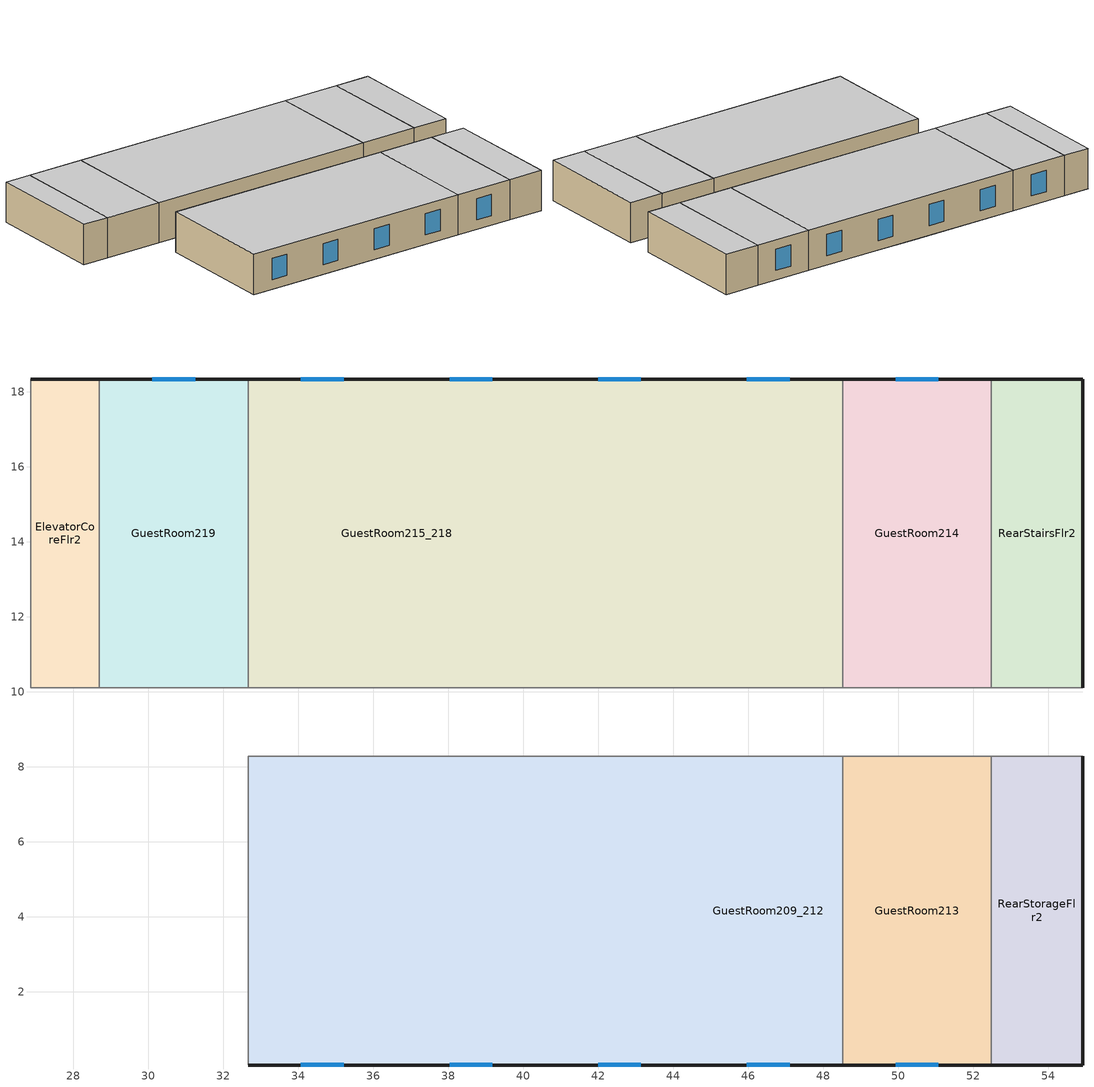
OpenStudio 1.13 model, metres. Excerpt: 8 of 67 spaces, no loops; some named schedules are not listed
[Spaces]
GuestRoom219
 floor to LaundryRoomFlr1: 32.66,18.34 32.66,10.11 28.7,10.11 28.7,18.34 z3.35
 wall outside: 32.66,18.34 28.7,18.34 z3.35:6.1
 wall to CorridorFlr2: 28.7,10.11 32.66,10.11 z3.35:6.1
 wall to GuestRoom215_218: 32.66,10.11 32.66,18.34 z3.35:6.1
 wall to ElevatorCoreFlr2: 28.7,18.34 28.7,10.11 z3.35:6.1
 window: 31.25,18.34 30.11,18.34 z4:5.45
 ceiling to GuestRoom319: 32.66,10.11 32.66,18.34 28.7,18.34 28.7,10.11 z6.1
GuestRoom215_218
 floor to EmployeeLoungeFlr1: 44.55,18.34 44.55,10.11 40.59,10.11 40.59,18.34 z3.35
 floor to LaundryRoomFlr1: 40.59,18.34 40.59,10.11 32.66,10.11 32.66,18.34 z3.35
 floor to GuestRoom105: 48.51,18.34 48.51,10.11 44.55,10.11 44.55,18.34 z3.35
 wall outside: 48.51,18.34 32.66,18.34 z3.35:6.1
 wall to CorridorFlr2: 32.66,10.11 48.51,10.11 z3.35:6.1
 wall to GuestRoom214: 48.51,10.11 48.51,18.34 z3.35:6.1
 window: 43.14,18.34 42,18.34 / 39.18,18.34 38.04,18.34 / 47.1,18.34 45.96,18.34 / 35.21,18.34 34.07,18.34 z4:5.45
 ceiling to GuestRoom315_318: 48.51,10.11 48.51,18.34 32.66,18.34 32.66,10.11 z6.1
GuestRoom213
 floor to GuestRoom103: 52.47,8.28 52.47,0.05 48.51,0.05 48.51,8.28 z3.35
 wall outside: 48.51,0.05 52.47,0.05 z3.35:6.1
 wall to GuestRoom209_212: 48.51,8.28 48.51,0.05 z3.35:6.1
 wall to CorridorFlr2: 52.47,8.28 48.51,8.28 z3.35:6.1
 wall to RearStorageFlr2: 52.47,0.05 52.47,8.28 z3.35:6.1
 window: 49.92,0.05 51.06,0.05 z4:5.45
 ceiling to GuestRoom313: 52.47,0.05 52.47,8.28 48.51,8.28 48.51,0.05 z6.1
RearStorageFlr2
 floor to RearStorageFlr1: 54.91,8.28 54.91,0.05 52.47,0.05 52.47,8.28 z3.35
 wall outside: 52.47,0.05 54.91,0.05 54.91,8.28 z3.35:6.1
 wall to CorridorFlr2: 54.91,8.28 52.47,8.28 z3.35:6.1
 ceiling to RearStorageFlr3: 54.91,0.05 54.91,8.28 52.47,8.28 52.47,0.05 z6.1
ElevatorCoreFlr2
 floor to ElevatorCoreFlr1: 28.7,18.34 28.7,10.11 26.87,10.11 26.87,18.34 z3.35
 wall outside: 28.7,18.34 26.87,18.34 z3.35:6.1
 wall to CorridorFlr2: 26.87,18.34 26.87,10.11 28.7,10.11 z3.35:6.1
 ceiling to ElevatorCoreFlr3: 28.7,10.11 28.7,18.34 26.87,18.34 26.87,10.11 z6.1
RearStairsFlr2
 floor to RearStairsFlr1: 54.91,18.34 54.91,10.11 52.47,10.11 52.47,18.34 z3.35
 wall outside: 54.91,10.11 54.91,18.34 52.47,18.34 z3.35:6.1
 wall to GuestRoom214: 52.47,18.34 52.47,10.11 z3.35:6.1
 wall to CorridorFlr2: 52.47,10.11 54.91,10.11 z3.35:6.1
 ceiling to RearStairsFlr3: 54.91,10.11 54.91,18.34 52.47,18.34 52.47,10.11 z6.1
GuestRoom209_212
 floor to GuestRoom102: 48.51,8.28 48.51,0.05 44.55,0.05 44.55,8.28 z3.35
 floor to GuestRoom101: 44.55,8.28 44.55,0.05 40.59,0.05 40.59,8.28 z3.35
 floor to MeetingRoomFlr1: 36.62,8.28 36.62,0.05 32.66,0.05 32.66,8.28 z3.35
 floor to MechanicalRoomFlr1: 40.59,8.28 40.59,0.05 36.62,0.05 36.62,8.28 z3.35
 wall outside: 32.66,0.05 48.51,0.05 z3.35:6.1
 wall to CorridorFlr2: 48.51,8.28 32.66,8.28 z3.35:6.1
 wall to GuestRoom206_208: 32.66,8.28 32.66,0.05 z3.35:6.1
 window: 34.07,0.05 35.21,0.05 / 38.04,0.05 39.18,0.05 / 45.96,0.05 47.1,0.05 / 42,0.05 43.14,0.05 z4:5.45
 ceiling to GuestRoom309_312: 48.51,0.05 48.51,8.28 32.66,8.28 32.66,0.05 z6.1
GuestRoom214
 floor to GuestRoom104: 52.47,18.34 52.47,10.11 48.51,10.11 48.51,18.34 z3.35
 wall outside: 52.47,18.34 48.51,18.34 z3.35:6.1
 wall to CorridorFlr2: 48.51,10.11 52.47,10.11 z3.35:6.1
 window: 51.06,18.34 49.92,18.34 z4:5.45
 ceiling to GuestRoom314: 52.47,10.11 52.47,18.34 48.51,18.34 48.51,10.11 z6.1
[Site]
Sherbrooke_PQ_CAN: Latitude {deg}=45.43; Longitude {deg}=-71.68; Time Zone {hr}=-5; Elevation {m}=241; Terrain=City
[Building]
NECB 2011-SmallHotel-NECB HDD Method-CAN_PQ_Sherbrooke.716100_CWEC.epw created: 2016-11-24 16:46:03 +0000: North Axis {deg}=180; Default Construction Set=NECB 2011 - SmHotel - NECB HDD Method; Standards Building Type=SmallHotel
[Site:GroundTemperature:BuildingSurface]
19.527, 19.502, 19.536, 19.598, 20.002, 21.64, 22.225, 22.375, 21.449, 20.121, 19.802, 19.633
[Site:WaterMainsTemperature]
Calculation Method=Correlation; Annual Average Outdoor Air Temperature {C}=4.28333; Maximum Difference In Monthly Average Outdoor Air Temperatures {deltaC}=28.2
[SizingPeriod:DesignDay] Barometric Pressure {Pa}=98463; Sky Clearness=0; Rain Indicator=0; Snow Indicator=0; Day of Month=21; Daylight Saving Time Indicator=0; Humidity Indicating Type=Wetbulb; Dry-Bulb Temperature Range Modifier Type=DefaultMultipliers
Name | Maximum Dry-Bulb Temperature {C} | Daily Dry-Bulb Temperature Range {deltaC} | Humidity Indicating Conditions at Maximum Dry-Bulb | Wind Speed {m/s} | Wind Direction {deg} | Month | Day Type | Solar Model Indicator | ASHRAE Taub | ASHRAE Taud
Sherbrooke Ann Clg .4% Condns DB=>MWB | 28.6 | 11.7 | 20.9 | 3.7 | 250 | 7 | SummerDesignDay | ASHRAETau | 0.446 | 2.039
Sherbrooke Ann Htg 99.6% Condns DB | -28.3 | 0 | -28.3 | 1.7 | 90 | 1 | WinterDesignDay | ASHRAEClearSky
[ClimateZones]

[Material:NoMass] Thermal Absorptance=0.9; Solar Absorptance=0.7
Name | Roughness | Thermal Resistance {m2-K/W} | Visible Absorptance
CP02 CARPET PAD | VeryRough | 0.21648 | 0.8
Typical Insulation R-13.06 | Smooth | 2.2993 | 0.7
Typical Carpet Pad | Smooth | 0.21648 | 0.8
Typical Insulation R-10.11 | Smooth | 1.78074 | 0.7
Typical Insulation R-19.63 | Smooth | 3.4567 | 0.7
Typical Insulation R-0.58 | Smooth | 0.101875 | 0.7
Typical Insulation R-1.15 | Smooth | 0.202527 | 0.7
[Material]
Name | Roughness | Thickness {m} | Conductivity {W/m-K} | Density {kg/m3} | Specific Heat {J/kg-K} | Thermal Absorptance | Solar Absorptance | Visible Absorptance
100mm Normalweight concrete floor | MediumSmooth | 0.1016 | 2.31 | 2322 | 832
G01 13mm gypsum board | Smooth | 0.0127 | 0.16 | 800 | 1090 | 0.9 | 0.7 | 0.5
4 in. Normalweight Concrete Floor | MediumRough | 0.1016 | 2.31 | 2322 | 832 | 0.9 | 0.7 | 0.7
1IN Stucco | Smooth | 0.0253 | 0.6918 | 1858 | 837 | 0.9 | 0.7 | 0.92
8IN CONCRETE HW RefBldg | Rough | 0.2032 | 1.311 | 2240 | 836.8 | 0.9 | 0.7 | 0.7
1/2IN Gypsum | Smooth | 0.0127 | 0.16 | 784.9 | 830 | 0.9 | 0.4 | 0.4
Metal Roof Surface; F08 Metal surface | Smooth | 0.0008 | 45.28 | 7824 | 500 | 0.9 | 0.7 | 0.7
6 in. Normalweight Concrete Floor | MediumRough | 0.1524 | 2.31 | 2322 | 832 | 0.9 | 0.7 | 0.7
G05 25mm wood | MediumSmooth | 0.0254 | 0.15 | 608 | 1630 | 0.9 | 0.5 | 0.5
[Construction]
Typical Insulated Exterior Mass Floor R-15.63: Typical Insulation R-13.06, 4 in. Normalweight Concrete Floor, Typical Carpet Pad
Typical Insulated Exterior Mass Wall R-12.5: 1IN Stucco, 8IN CONCRETE HW RefBldg, Typical Insulation R-10.11, 1/2IN Gypsum
Typical Insulated Metal Building Roof R-20.41: Metal Roof Surface, Typical Insulation R-19.63
Typical Interior Floor: 100mm Normalweight concrete floor, CP02 CARPET PAD
Typical Interior Wall: G01 13mm gypsum board, G01 13mm gypsum board
Typical Interior Ceiling: CP02 CARPET PAD, 100mm Normalweight concrete floor
Typical Insulated Carpeted 6in Slab Floor: 6 in. Normalweight Concrete Floor, Typical Carpet Pad
U 0.55 SHGC 0.31 Dbl Ref-D Tint 6mm/6mm Air: REF D TINT 6MM, AIR 6MM, CLEAR 6MM
Typical Insulated Metal Door R-1.43: F08 Metal surface, Typical Insulation R-0.58
U 0.35 SHGC 0.35 Dbl LoE (e2-.1) Tint 6mm/13mm Air: LoE TINT 6MM, AIR 13MM, CLEAR 6MM
Typical Overhead Door R-2.0: Typical Insulation R-1.15
U 0.48 SHGC 0.40 Dbl Ref-D Clr 6mm/13mm: REF D CLEAR 6MM, AIR 13MM, CLEAR 6MM
Typical Interior Window: Clear 3mm
Typical Interior Door; Typical Interior Partition: G05 25mm wood
[DefaultConstructionSet]
NECB 2011 - SmHotel - NECB HDD Method: Default Exterior Surface Constructions=Default Surface Constructions 1; Default Interior Surface Constructions=Default Surface Constructions 2; Default Ground Contact Surface Constructions=Default Surface Constructions 3; Default Exterior SubSurface Constructions=Default Sub Surface Constructions 1; Default Interior SubSurface Constructions=Default Sub Surface Constructions 2; Interior Partition Construction=Typical Interior Partition
[DefaultSurfaceConstructions]
Name | Floor Construction | Wall Construction | Roof Ceiling Construction
Default Surface Constructions 1 | Typical Insulated Exterior Mass Floor R-15.63 | Typical Insulated Exterior Mass Wall R-12.5 | Typical Insulated Metal Building Roof R-20.41
Default Surface Constructions 2 | Typical Interior Floor | Typical Interior Wall | Typical Interior Ceiling
Default Surface Constructions 3 | Typical Insulated Carpeted 6in Slab Floor | Typical Insulated Carpeted 6in Slab Floor | Typical Insulated Carpeted 6in Slab Floor
[DefaultSubSurfaceConstructions]
Name | Fixed Window Construction | Operable Window Construction | Door Construction | Glass Door Construction | Overhead Door Construction | Skylight Construction | Tubular Daylight Dome Construction | Tubular Daylight Diffuser Construction
Default Sub Surface Constructions 1 | U 0.55 SHGC 0.31 Dbl Ref-D Tint 6mm/6mm Air | U 0.55 SHGC 0.31 Dbl Ref-D Tint 6mm/6mm Air | Typical Insulated Metal Door R-1.43 | U 0.35 SHGC 0.35 Dbl LoE (e2-.1) Tint 6mm/13mm Air | Typical Overhead Door R-2.0 | U 0.48 SHGC 0.40 Dbl Ref-D Clr 6mm/13mm | Typical Interior Window | Typical Interior Window
Default Sub Surface Constructions 2 | Typical Interior Window | Typical Interior Window | Typical Interior Door
[WindowMaterial:Glazing] Optical Data Type=SpectralAverage; Infrared Transmittance at Normal Incidence=0; Front Side Infrared Hemispherical Emissivity=0.84; Conductivity {W/m-K}=0.9; Dirt Correction Factor for Solar and Visible Transmittance=1; Solar Diffusing=No
Name | Thickness {m} | Solar Transmittance at Normal Incidence | Front Side Solar Reflectance at Normal Incidence | Back Side Solar Reflectance at Normal Incidence | Visible Transmittance at Normal Incidence | Front Side Visible Reflectance at Normal Incidence | Back Side Visible Reflectance at Normal Incidence | Back Side Infrared Hemispherical Emissivity
REF D TINT 6MM | 0.006 | 0.3 | 0.14 | 0.36 | 0.25 | 0.18 | 0.45 | 0.82
CLEAR 6MM | 0.006 | 0.775 | 0.071 | 0.071 | 0.881 | 0.08 | 0.08 | 0.84
LoE TINT 6MM | 0.006 | 0.36 | 0.093 | 0.2 | 0.5 | 0.035 | 0.054 | 0.1
REF D CLEAR 6MM | 0.006 | 0.429 | 0.308 | 0.379 | 0.334 | 0.453 | 0.505 | 0.82
Clear 3mm | 0.003 | 0.837 | 0.075 | 0.075 | 0.898 | 0.081 | 0.081 | 0.84
[WindowMaterial:Gas] Gas Type=Air
Name | Thickness {m}
AIR 6MM | 0.0063
AIR 13MM | 0.0127
[Space] Building Story=BuildingStory2
Name | Space Type | Thermal Zone
GuestRoom209_212; GuestRoom213 | Space Function Hway lodging - rooms | Sys-1 Flr-4 Sch-F HPlcmt-north
GuestRoom215_218; GuestRoom219; GuestRoom214 | Space Function Hway lodging - rooms | Sys-1 Flr-4 Sch-F HPlcmt-south
RearStorageFlr2 | Space Function Storage area | Sys-4 Flr-4 Sch-E HPlcmt-west
ElevatorCoreFlr2 | Space Function Lobby - elevator | Sys-3 Flr-4 Sch-C HPlcmt-south
RearStairsFlr2 | Space Function Stairway-sch-F | Sys-1 Flr-4 Sch-F HPlcmt-west
[SpaceType] Standards Building Type=Space Function
Name | Default Schedule Set | Design Specification Outdoor Air Object | Standards Space Type
Space Function Lobby - elevator | Space Function Lobby - elevator Schedule Set | Space Function Lobby - elevator Ventilation | Lobby - elevator
Space Function Stairway-sch-F | Space Function Stairway-sch-F Schedule Set | Space Function Stairway-sch-F Ventilation | Stairway-sch-F
Space Function Storage area | Space Function Storage area Schedule Set | Space Function Storage area Ventilation | Storage area
Space Function Hway lodging - rooms | Space Function Hway lodging - rooms Schedule Set | Space Function Hway lodging - rooms Ventilation | Hway lodging - rooms
[People:Definition] Number of People Calculation Method=People/Area; Fraction Radiant=0.3
Name | People per Space Floor Area {person/m2}
Space Function Hway lodging - rooms People Definition | 0.0400417
Space Function Lobby - elevator People Definition | 0.0999967
Space Function Stairway-sch-F People Definition | 0.0049514
Space Function Storage area People Definition | 0.0100104
[People] Work Efficiency Schedule=Work Efficiency Schedule; Clothing Insulation Schedule=Clothing Schedule; Air Velocity Schedule=Air Velocity Schedule
Name | People Definition | Space or SpaceType
Space Function Hway lodging - rooms People | Space Function Hway lodging - rooms People Definition | Space Function Hway lodging - rooms
Space Function Lobby - elevator People | Space Function Lobby - elevator People Definition | Space Function Lobby - elevator
Space Function Stairway-sch-F People | Space Function Stairway-sch-F People Definition | Space Function Stairway-sch-F
Space Function Storage area People | Space Function Storage area People Definition | Space Function Storage area
[Lights:Definition] Design Level Calculation Method=Watts/Area; Fraction Radiant=0.5; Fraction Visible=0.2
Name | Watts per Space Floor Area {W/m2}
Space Function Hway lodging - rooms Lights Definition | 8.09993
Space Function Lobby - elevator Lights Definition | 6.89994
Space Function Stairway-sch-F Lights Definition | 7.39994
Space Function Storage area Lights Definition | 6.79994
[Lights]
Name | Lights Definition | Space or SpaceType
Space Function Hway lodging - rooms Lights | Space Function Hway lodging - rooms Lights Definition | Space Function Hway lodging - rooms
Space Function Lobby - elevator Lights | Space Function Lobby - elevator Lights Definition | Space Function Lobby - elevator
Space Function Stairway-sch-F Lights | Space Function Stairway-sch-F Lights Definition | Space Function Stairway-sch-F
Space Function Storage area Lights | Space Function Storage area Lights Definition | Space Function Storage area
[DesignSpecification:OutdoorAir] Outdoor Air Method=Sum
Name | Outdoor Air Flow per Floor Area {m3/s-m2}
Space Function Hway lodging - rooms Ventilation | 0.0005588
Space Function Lobby - elevator Ventilation | 0.0041148
Space Function Stairway-sch-F Ventilation | 0.0003048
Space Function Storage area Ventilation | 0.0003556
[DefaultScheduleSet] People Activity Level Schedule=NECB-Activity; Infiltration Schedule=Always On
Name | Number of People Schedule | Lighting Schedule | Electric Equipment Schedule
Space Function Hway lodging - rooms Schedule Set; Space Function Stairway-sch-F Schedule Set | NECB-F-Occupancy | NECB-F-Lighting | NECB-F-Electric-Equipment
Space Function Lobby - elevator Schedule Set | NECB-C-Occupancy | NECB-C-Lighting | NECB-C-Electric-Equipment
Space Function Storage area Schedule Set | NECB-E-Occupancy | NECB-E-Lighting | NECB-E-Electric-Equipment
[ThermostatSetpoint:DualSetpoint]
Name | Heating Setpoint Temperature Schedule | Cooling Setpoint Temperature Schedule
Space Function Hway lodging - rooms Thermostat 43; Space Function Stairway-sch-F Thermostat 12; Space Function Corr. >= 2.4m wide-sch-F Thermostat 6 | NECB-F-Thermostat Setpoint-Heating | NECB-F-Thermostat Setpoint-Cooling
Space Function Lobby - elevator Thermostat 8 | NECB-C-Thermostat Setpoint-Heating | NECB-C-Thermostat Setpoint-Cooling
Space Function Storage area Thermostat 16 | NECB-E-Thermostat Setpoint-Heating | NECB-E-Thermostat Setpoint-Cooling
[ElectricEquipment:Definition] Design Level Calculation Method=Watts/Area; Fraction Radiant=0.5
Name | Watts per Space Floor Area {W/m2}
Space Function Hway lodging - rooms Elec Equip Definition | 2.49998
Space Function Lobby - elevator Elec Equip Definition; Space Function Storage area Elec Equip Definition | 0.999992
[ElectricEquipment]
Name | Electric Equipment Definition | Space or SpaceType
Space Function Hway lodging - rooms Elec Equip | Space Function Hway lodging - rooms Elec Equip Definition | Space Function Hway lodging - rooms
Space Function Lobby - elevator Elec Equip | Space Function Lobby - elevator Elec Equip Definition | Space Function Lobby - elevator
Space Function Storage area Elec Equip | Space Function Storage area Elec Equip Definition | Space Function Storage area
[SpaceInfiltration:DesignFlowRate] Schedule=Always On Discrete; Design Flow Rate Calculation Method=Flow/ExteriorArea; Flow per Exterior Surface Area {m3/s-m2}=0.00025; Constant Term Coefficient=0; Temperature Term Coefficient=0; Velocity Term Coefficient=0.224; Velocity Squared Term Coefficient=0
Name | Space or SpaceType
ElevatorCoreFlr2 Infiltration | ElevatorCoreFlr2
GuestRoom209_212 Infiltration | GuestRoom209_212
GuestRoom213 Infiltration | GuestRoom213
GuestRoom214 Infiltration | GuestRoom214
GuestRoom215_218 Infiltration | GuestRoom215_218
GuestRoom219 Infiltration | GuestRoom219
RearStairsFlr2 Infiltration | RearStairsFlr2
RearStorageFlr2 Infiltration | RearStorageFlr2
[BuildingStory]
Name | Nominal Z Coordinate {m}
Building Story 1 | 0
Building Story 2 | 3.3528
Building Story 3 | 6.096
Building Story 4 | 8.8392
BuildingStory2
[ThermalZone] Use Ideal Air Loads=No
Name | Thermostat
Sys-1 Flr-4 Sch-F HPlcmt-north | Space Function Hway lodging - rooms Thermostat 43
Sys-1 Flr-4 Sch-F HPlcmt-west | Space Function Stairway-sch-F Thermostat 12
Sys-1 Flr-4 Sch-F HPlcmt-south | Space Function Corr. >= 2.4m wide-sch-F Thermostat 6
Sys-3 Flr-4 Sch-C HPlcmt-south | Space Function Lobby - elevator Thermostat 8
Sys-4 Flr-4 Sch-E HPlcmt-west | Space Function Storage area Thermostat 16
[Schedule:Ruleset]
Clothing Schedule: Default Day Schedule=Clothing Schedule Default Winter Clothes
Air Velocity Schedule: Default Day Schedule=Air Velocity Schedule Default
Work Efficiency Schedule: Default Day Schedule=Work Efficiency Schedule Default
NECB-F-Occupancy: Default Day Schedule=NECB-F-Occupancy Default
NECB-Activity: Default Day Schedule=NECB-Activity Default; Summer Design Day Schedule=NECB-Activity Summer Design Day; Winter Design Day Schedule=NECB-Activity Winter Design Day
NECB-F-Lighting: Default Day Schedule=NECB-F-Lighting Default
NECB-F-Electric-Equipment: Default Day Schedule=NECB-F-Electric-Equipment Default
Always On: Default Day Schedule=Always On Default
NECB-F-Thermostat Setpoint-Heating: Default Day Schedule=NECB-F-Thermostat Setpoint-Heating Default
NECB-F-Thermostat Setpoint-Cooling: Default Day Schedule=NECB-F-Thermostat Setpoint-Cooling Default
NECB-C-Occupancy: Default Day Schedule=NECB-C-Occupancy Default
NECB-C-Lighting: Default Day Schedule=NECB-C-Lighting Default
NECB-C-Electric-Equipment: Default Day Schedule=NECB-C-Electric-Equipment Default
NECB-C-Thermostat Setpoint-Heating: Default Day Schedule=NECB-C-Thermostat Setpoint-Heating Default
NECB-C-Thermostat Setpoint-Cooling: Default Day Schedule=NECB-C-Thermostat Setpoint-Cooling Default
NECB-E-Occupancy: Default Day Schedule=NECB-E-Occupancy Default
NECB-E-Lighting: Default Day Schedule=NECB-E-Lighting Default
NECB-E-Electric-Equipment: Default Day Schedule=NECB-E-Electric-Equipment Default
NECB-E-Thermostat Setpoint-Heating: Default Day Schedule=NECB-E-Thermostat Setpoint-Heating Default
NECB-E-Thermostat Setpoint-Cooling: Default Day Schedule=NECB-E-Thermostat Setpoint-Cooling Default
[Schedule:Day]
NECB-F-Occupancy Default: 7, 0, 0.9, 8, 0, 0.7, 10, 0, 0.4, 16, 0, 0.2, 17, 0, 0.3, 20, 0, 0.5, 22, 0, 0.7, 23, 0, 0.8, 24, 0, 0.9
NECB-Activity Default; NECB-Activity Winter Design Day; NECB-Activity Summer Design Day: 24, 0, 130
NECB-F-Thermostat Setpoint-Heating Default: 1, 0, 22, 7, 0, 18, 8, 0, 20, 24, 0, 22
NECB-F-Thermostat Setpoint-Cooling Default: 24, 0, 24
NECB-C-Thermostat Setpoint-Heating Default: 7, 0, 18, 8, 0, 20, 21, 0, 22, 24, 0, 18
NECB-C-Thermostat Setpoint-Cooling Default: 7, 0, 35, 21, 0, 24, 24, 0, 35
NECB-E-Thermostat Setpoint-Heating Default: 7, 0, 18, 8, 0, 20, 19, 0, 22, 24, 0, 18
NECB-E-Thermostat Setpoint-Cooling Default: 7, 0, 35, 19, 0, 24, 24, 0, 35
[Schedule:Rule] Date Specification Type=DateRange; Start Month=1; Start Day=1; End Month=12; End Day=31
Name | Schedule Ruleset | Rule Order | Day Schedule | Apply Monday | Apply Tuesday | Apply Wednesday | Apply Thursday | Apply Friday | Apply Saturday | Apply Sunday
Schedule Rule 2 | NECB-F-Occupancy | 2 | NECB-F-Occupancy Default|Wkdy Day | Yes | Yes | Yes | Yes | Yes
Schedule Rule 3 | NECB-F-Occupancy | 1 | NECB-F-Occupancy Sat Day |  |  |  |  |  | Yes
Schedule Rule 4 | NECB-F-Occupancy | 0 | NECB-F-Occupancy Sun|Hol Day |  |  |  |  |  |  | Yes
Schedule Rule 11 | NECB-F-Thermostat Setpoint-Heating | 2 | NECB-F-Thermostat Setpoint-Heating Default|Wkdy Day | Yes | Yes | Yes | Yes | Yes
Schedule Rule 12 | NECB-F-Thermostat Setpoint-Heating | 1 | NECB-F-Thermostat Setpoint-Heating Sat Day |  |  |  |  |  | Yes
Schedule Rule 13 | NECB-F-Thermostat Setpoint-Heating | 0 | NECB-F-Thermostat Setpoint-Heating Sun|Hol Day |  |  |  |  |  |  | Yes
Schedule Rule 14 | NECB-F-Thermostat Setpoint-Cooling | 2 | NECB-F-Thermostat Setpoint-Cooling Default|Wkdy Day | Yes | Yes | Yes | Yes | Yes
Schedule Rule 15 | NECB-F-Thermostat Setpoint-Cooling | 1 | NECB-F-Thermostat Setpoint-Cooling Sat Day |  |  |  |  |  | Yes
Schedule Rule 16 | NECB-F-Thermostat Setpoint-Cooling | 0 | NECB-F-Thermostat Setpoint-Cooling Sun|Hol Day |  |  |  |  |  |  | Yes
Schedule Rule 56 | NECB-C-Thermostat Setpoint-Heating | 2 | NECB-C-Thermostat Setpoint-Heating Default|Wkdy Day | Yes | Yes | Yes | Yes | Yes
Schedule Rule 57 | NECB-C-Thermostat Setpoint-Heating | 1 | NECB-C-Thermostat Setpoint-Heating Sat Day |  |  |  |  |  | Yes
Schedule Rule 58 | NECB-C-Thermostat Setpoint-Heating | 0 | NECB-C-Thermostat Setpoint-Heating Sun|Hol Day |  |  |  |  |  |  | Yes
Schedule Rule 59 | NECB-C-Thermostat Setpoint-Cooling | 2 | NECB-C-Thermostat Setpoint-Cooling Default|Wkdy Day | Yes | Yes | Yes | Yes | Yes
Schedule Rule 60 | NECB-C-Thermostat Setpoint-Cooling | 1 | NECB-C-Thermostat Setpoint-Cooling Sat Day |  |  |  |  |  | Yes
Schedule Rule 61 | NECB-C-Thermostat Setpoint-Cooling | 0 | NECB-C-Thermostat Setpoint-Cooling Sun|Hol Day |  |  |  |  |  |  | Yes
Schedule Rule 86 | NECB-E-Thermostat Setpoint-Heating | 2 | NECB-E-Thermostat Setpoint-Heating Default|Wkdy Day | Yes | Yes | Yes | Yes | Yes
Schedule Rule 87 | NECB-E-Thermostat Setpoint-Heating | 1 | NECB-E-Thermostat Setpoint-Heating Sat Day |  |  |  |  |  | Yes
Schedule Rule 88 | NECB-E-Thermostat Setpoint-Heating | 0 | NECB-E-Thermostat Setpoint-Heating Sun|Hol Day |  |  |  |  |  |  | Yes
Schedule Rule 89 | NECB-E-Thermostat Setpoint-Cooling | 2 | NECB-E-Thermostat Setpoint-Cooling Default|Wkdy Day | Yes | Yes | Yes | Yes | Yes
Schedule Rule 90 | NECB-E-Thermostat Setpoint-Cooling | 1 | NECB-E-Thermostat Setpoint-Cooling Sat Day |  |  |  |  |  | Yes
Schedule Rule 91 | NECB-E-Thermostat Setpoint-Cooling | 0 | NECB-E-Thermostat Setpoint-Cooling Sun|Hol Day |  |  |  |  |  |  | Yes
[Schedule:Constant]
Always On Discrete: Value=1
